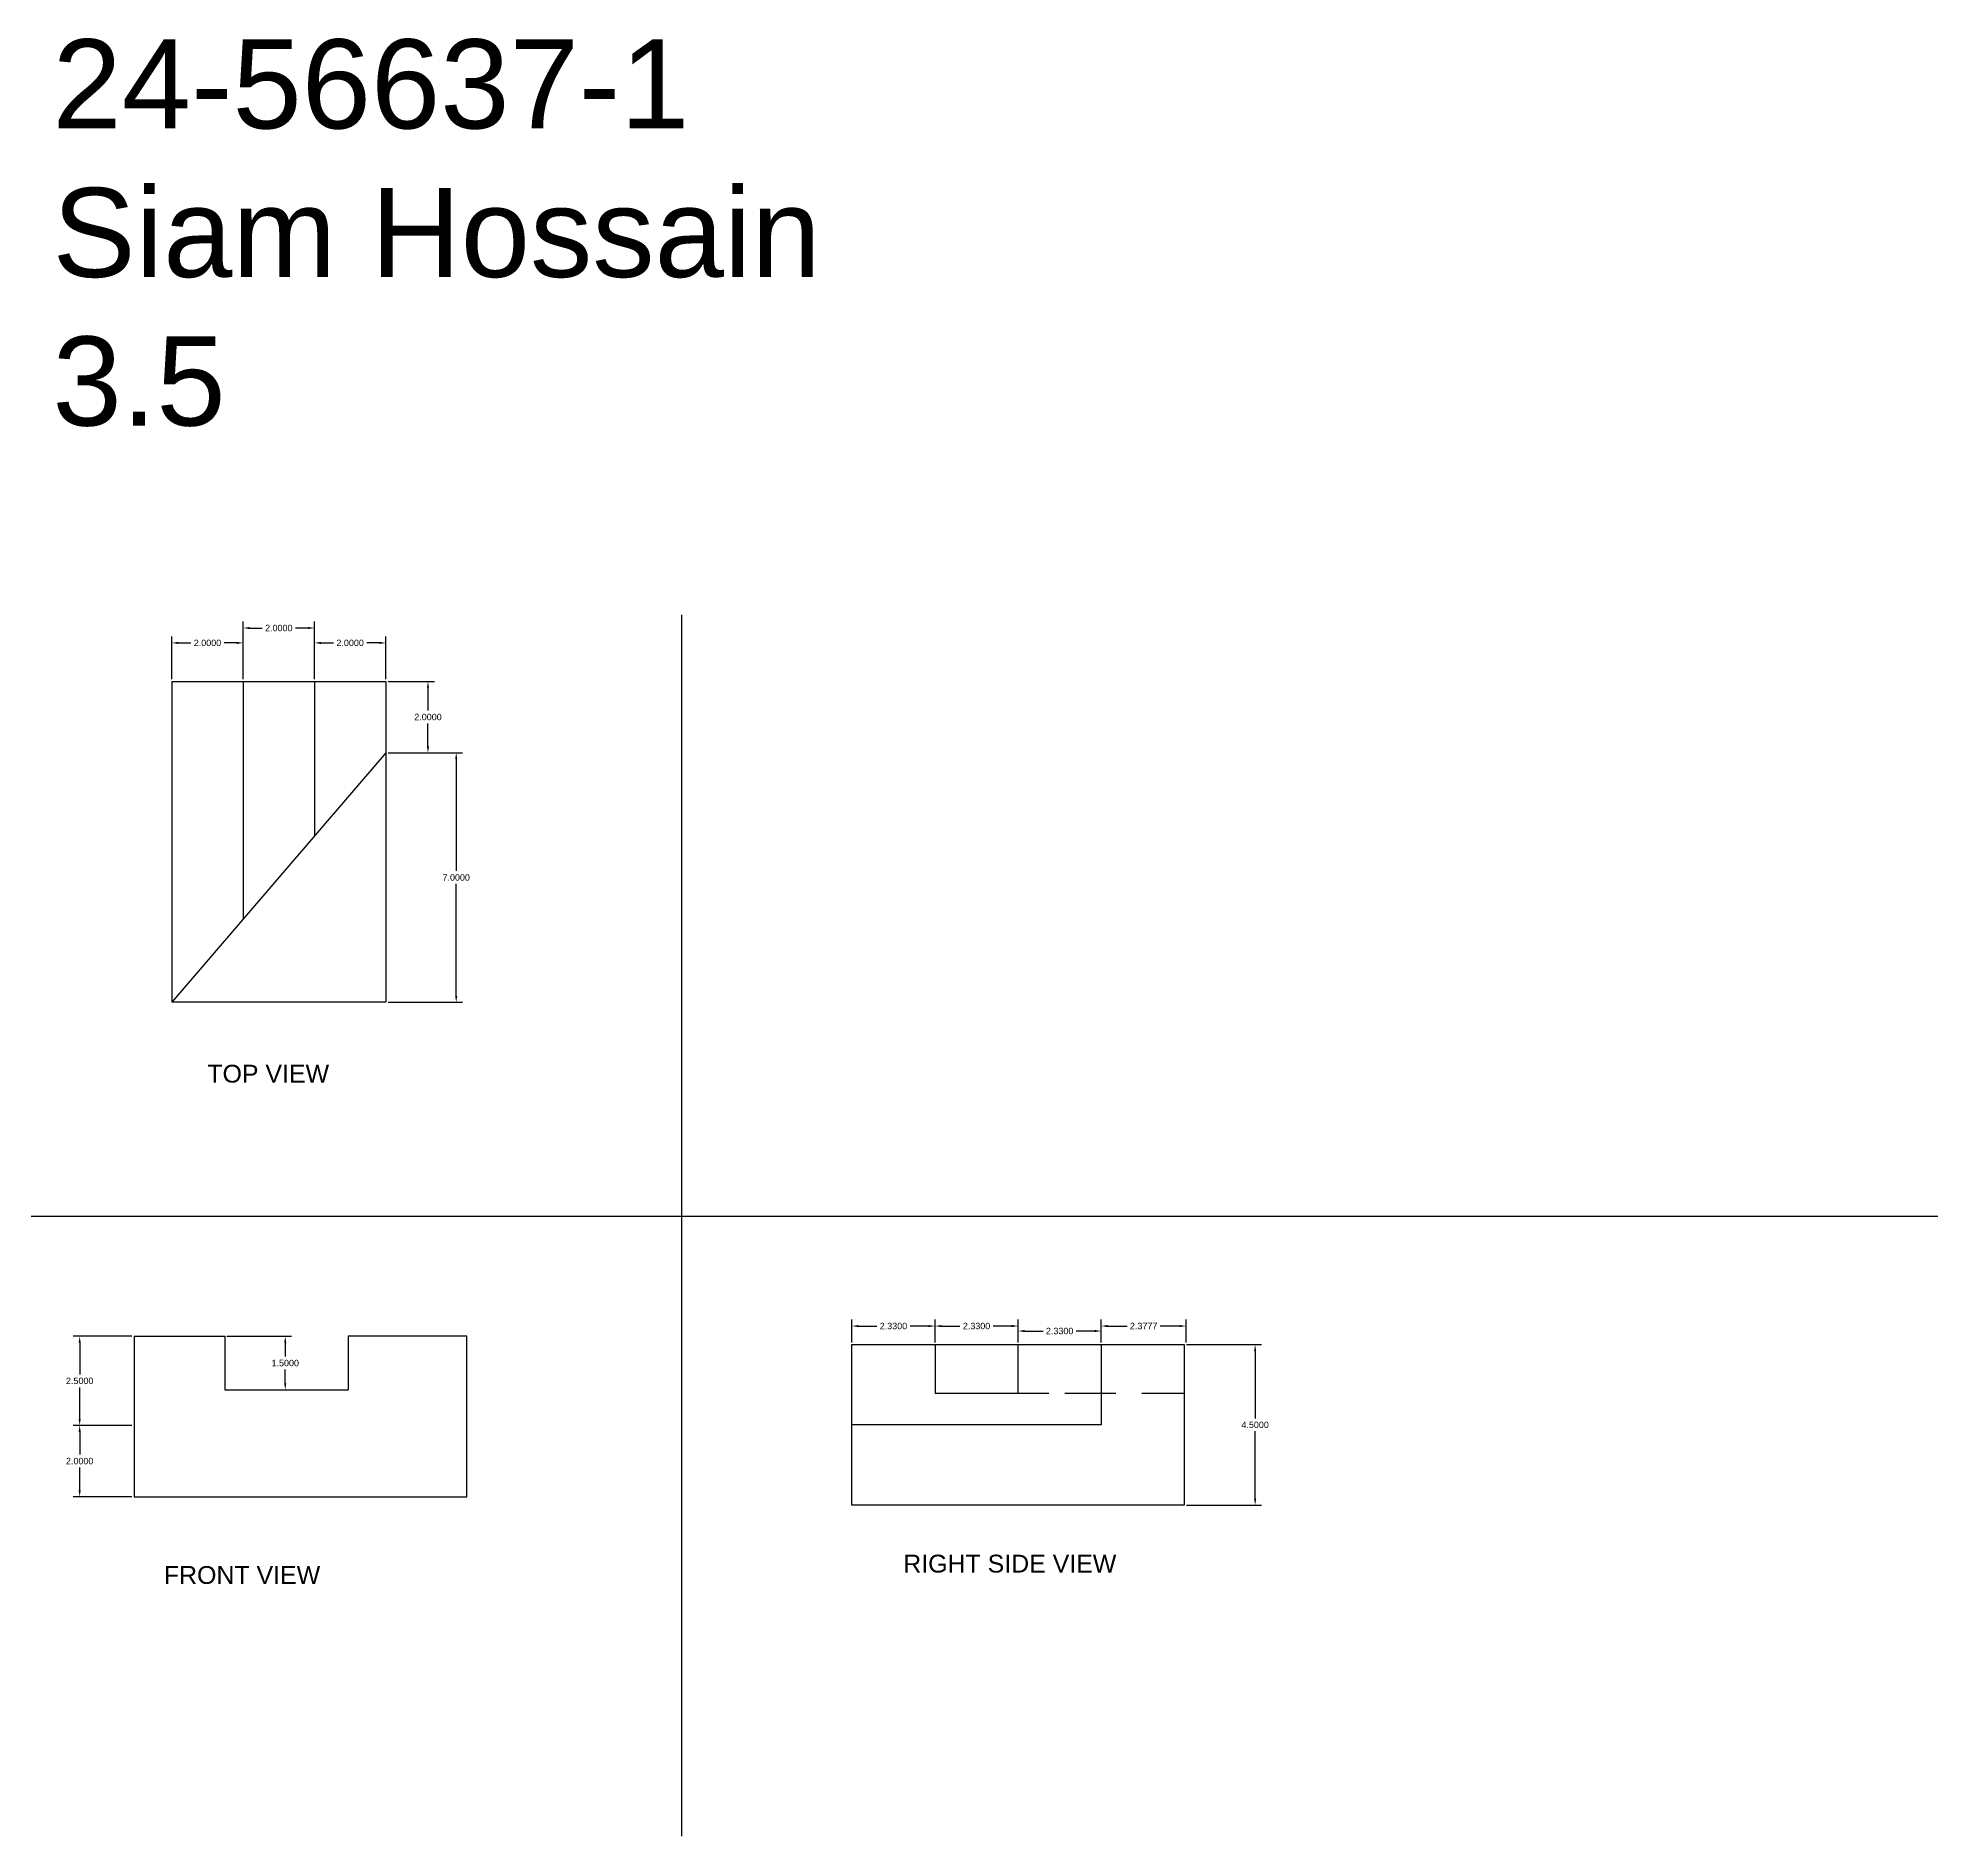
# Model space of a CAD drawing. Header units: millimetres. Extents: x 2885.3 to 2973, y 2149.1 to 2199.5.
# Drawn here: x 2919.7 to 2973, y 2149.1 to 2199.5 of the extents above; entities that cross this region are included whole.
import ezdxf

# ---------------------------------------------------------------- set-up
doc = ezdxf.new("R2010")
doc.units = ezdxf.units.MM
doc.styles.get("Standard").update_dxf_attribs({"font": 'Arial.ttf'})
doc.dimstyles.get("Standard").update_dxf_attribs({"dimtxt": 0.18, "dimasz": 0.18, "dimexe": 0.18, "dimexo": 0.0625, "dimgap": 0.09, "dimtad": 0, "dimtih": 1, "dimtoh": 1, "dimdec": 4, "dimzin": 0, "dimdsep": 46, "dimtxsty": 'Standard', "dimcen": 0.09, "dimadec": 0, "dimazin": 0, "dimtfac": 1, "dimtdec": 4, "dimtofl": 0, "dimtmove": 0, "dimatfit": 3, "dimfxl": 1, "dimtolj": 1, "dimtzin": 0, "dimarcsym": 0})

# ---------------------------------------------------------------- blocks, each defined once
blk = doc.blocks.new('*D2')
at = {"color": 0, "lineweight": -2, "transparency": 16777216}
for p, q in [((2923.466, 2181.557), (2923.466, 2182.754)), ((2925.466, 2181.557), (2925.466, 2182.754)), ((2923.646, 2182.574), (2924.001, 2182.574)), ((2925.286, 2182.574), (2924.931, 2182.574))]:
    blk.add_line(p, q, dxfattribs=at)
at = {"color": 0, "transparency": 16777216}
for points in [[(2923.646, 2182.604), (2923.646, 2182.544), (2923.466, 2182.574)], [(2925.286, 2182.604), (2925.286, 2182.544), (2925.466, 2182.574)]]:
    blk.add_solid(points, dxfattribs=at)
at = {"layer": 'Defpoints', "color": 0, "transparency": 16777216}
for p in [(2925.466, 2182.574), (2923.466, 2181.495), (2925.466, 2181.495)]:
    blk.add_point(p, dxfattribs=at)
at = {"color": 0, "transparency": 16777216, "insert": (2924.466, 2182.574), "char_height": 0.18, "attachment_point": 5}
blk.add_mtext('\\A1;2.0000', dxfattribs=at)
blk = doc.blocks.new('*D3')
at = {"color": 0, "lineweight": -2, "transparency": 16777216}
for p, q in [((2925.466, 2181.557), (2925.466, 2183.171)), ((2925.646, 2182.991), (2926.001, 2182.991)), ((2927.286, 2182.991), (2926.931, 2182.991)), ((2927.466, 2181.557), (2927.466, 2183.171))]:
    blk.add_line(p, q, dxfattribs=at)
at = {"color": 0, "transparency": 16777216}
for points in [[(2925.646, 2183.021), (2925.646, 2182.961), (2925.466, 2182.991)], [(2927.286, 2183.021), (2927.286, 2182.961), (2927.466, 2182.991)]]:
    blk.add_solid(points, dxfattribs=at)
at = {"layer": 'Defpoints', "color": 0, "transparency": 16777216}
for p in [(2927.466, 2182.991), (2925.466, 2181.495), (2927.466, 2181.495)]:
    blk.add_point(p, dxfattribs=at)
at = {"color": 0, "transparency": 16777216, "insert": (2926.466, 2182.991), "char_height": 0.18, "attachment_point": 5}
blk.add_mtext('\\A1;2.0000', dxfattribs=at)
blk = doc.blocks.new('*D4')
at = {"color": 0, "lineweight": -2, "transparency": 16777216}
for p, q in [((2927.466, 2181.557), (2927.466, 2182.754)), ((2929.466, 2181.557), (2929.466, 2182.754)), ((2927.646, 2182.574), (2928.001, 2182.574)), ((2929.286, 2182.574), (2928.931, 2182.574))]:
    blk.add_line(p, q, dxfattribs=at)
at = {"color": 0, "transparency": 16777216}
for points in [[(2927.646, 2182.604), (2927.646, 2182.544), (2927.466, 2182.574)], [(2929.286, 2182.604), (2929.286, 2182.544), (2929.466, 2182.574)]]:
    blk.add_solid(points, dxfattribs=at)
at = {"layer": 'Defpoints', "color": 0, "transparency": 16777216}
for p in [(2929.466, 2182.574), (2927.466, 2181.495), (2929.466, 2181.495)]:
    blk.add_point(p, dxfattribs=at)
at = {"color": 0, "transparency": 16777216, "insert": (2928.466, 2182.574), "char_height": 0.18, "attachment_point": 5}
blk.add_mtext('\\A1;2.0000', dxfattribs=at)
blk = doc.blocks.new('*D6')
at = {"color": 0, "lineweight": -2, "transparency": 16777216}
for p, q in [((2929.528, 2179.495), (2931.62, 2179.495)), ((2931.44, 2179.315), (2931.44, 2176.177)), ((2931.44, 2172.675), (2931.44, 2175.813)), ((2929.528, 2172.495), (2931.62, 2172.495))]:
    blk.add_line(p, q, dxfattribs=at)
at = {"color": 0, "transparency": 16777216}
for points in [[(2931.41, 2179.315), (2931.47, 2179.315), (2931.44, 2179.495)], [(2931.41, 2172.675), (2931.47, 2172.675), (2931.44, 2172.495)]]:
    blk.add_solid(points, dxfattribs=at)
at = {"layer": 'Defpoints', "color": 0, "transparency": 16777216}
for p in [(2929.466, 2179.495), (2929.466, 2172.495), (2931.44, 2172.495)]:
    blk.add_point(p, dxfattribs=at)
at = {"color": 0, "transparency": 16777216, "insert": (2931.44, 2175.995), "char_height": 0.18, "attachment_point": 5}
blk.add_mtext('\\A1;7.0000', dxfattribs=at)
blk = doc.blocks.new('*D7')
at = {"color": 0, "lineweight": -2, "transparency": 16777216}
for p, q in [((2925.012, 2163.125), (2926.826, 2163.125)), ((2926.646, 2162.945), (2926.646, 2162.557)), ((2926.646, 2161.805), (2926.646, 2162.193)), ((2925.012, 2161.625), (2926.826, 2161.625))]:
    blk.add_line(p, q, dxfattribs=at)
at = {"color": 0, "transparency": 16777216}
for points in [[(2926.616, 2162.945), (2926.676, 2162.945), (2926.646, 2163.125)], [(2926.616, 2161.805), (2926.676, 2161.805), (2926.646, 2161.625)]]:
    blk.add_solid(points, dxfattribs=at)
at = {"layer": 'Defpoints', "color": 0, "transparency": 16777216}
for p in [(2924.95, 2163.125), (2924.95, 2161.625), (2926.646, 2161.625)]:
    blk.add_point(p, dxfattribs=at)
at = {"color": 0, "transparency": 16777216, "insert": (2926.646, 2162.375), "char_height": 0.18, "attachment_point": 5}
blk.add_mtext('\\A1;1.5000', dxfattribs=at)
blk = doc.blocks.new('*D8')
at = {"color": 0, "lineweight": -2, "transparency": 16777216}
for p, q in [((2922.345, 2163.125), (2920.702, 2163.125)), ((2920.882, 2162.945), (2920.882, 2162.057)), ((2920.882, 2160.805), (2920.882, 2161.693)), ((2922.345, 2160.625), (2920.702, 2160.625))]:
    blk.add_line(p, q, dxfattribs=at)
at = {"color": 0, "transparency": 16777216}
for points in [[(2920.852, 2162.945), (2920.912, 2162.945), (2920.882, 2163.125)], [(2920.852, 2160.805), (2920.912, 2160.805), (2920.882, 2160.625)]]:
    blk.add_solid(points, dxfattribs=at)
at = {"layer": 'Defpoints', "color": 0, "transparency": 16777216}
for p in [(2922.408, 2163.125), (2920.882, 2160.625), (2922.408, 2160.625)]:
    blk.add_point(p, dxfattribs=at)
at = {"color": 0, "transparency": 16777216, "insert": (2920.882, 2161.875), "char_height": 0.18, "attachment_point": 5}
blk.add_mtext('\\A1;2.5000', dxfattribs=at)
blk = doc.blocks.new('*D9')
at = {"color": 0, "lineweight": -2, "transparency": 16777216}
for p, q in [((2922.345, 2160.625), (2920.702, 2160.625)), ((2920.882, 2160.445), (2920.882, 2159.807)), ((2920.882, 2158.805), (2920.882, 2159.443)), ((2922.345, 2158.625), (2920.702, 2158.625))]:
    blk.add_line(p, q, dxfattribs=at)
at = {"color": 0, "transparency": 16777216}
for points in [[(2920.852, 2160.445), (2920.912, 2160.445), (2920.882, 2160.625)], [(2920.852, 2158.805), (2920.912, 2158.805), (2920.882, 2158.625)]]:
    blk.add_solid(points, dxfattribs=at)
at = {"layer": 'Defpoints', "color": 0, "transparency": 16777216}
for p in [(2922.408, 2160.625), (2920.882, 2158.625), (2922.408, 2158.625)]:
    blk.add_point(p, dxfattribs=at)
at = {"color": 0, "transparency": 16777216, "insert": (2920.882, 2159.625), "char_height": 0.18, "attachment_point": 5}
blk.add_mtext('\\A1;2.0000', dxfattribs=at)
blk = doc.blocks.new('*D10')
at = {"color": 0, "lineweight": -2, "transparency": 16777216}
for p, q in [((2942.535, 2162.954), (2942.535, 2163.593)), ((2944.865, 2162.954), (2944.865, 2163.593)), ((2942.715, 2163.413), (2943.235, 2163.413)), ((2944.685, 2163.413), (2944.165, 2163.413))]:
    blk.add_line(p, q, dxfattribs=at)
at = {"color": 0, "transparency": 16777216}
for points in [[(2942.715, 2163.443), (2942.715, 2163.383), (2942.535, 2163.413)], [(2944.685, 2163.443), (2944.685, 2163.383), (2944.865, 2163.413)]]:
    blk.add_solid(points, dxfattribs=at)
at = {"layer": 'Defpoints', "color": 0, "transparency": 16777216}
for p in [(2944.865, 2163.413), (2942.535, 2162.891), (2944.865, 2162.891)]:
    blk.add_point(p, dxfattribs=at)
at = {"color": 0, "transparency": 16777216, "insert": (2943.7, 2163.413), "char_height": 0.18, "attachment_point": 5}
blk.add_mtext('\\A1;2.3300', dxfattribs=at)
blk = doc.blocks.new('*D11')
at = {"color": 0, "lineweight": -2, "transparency": 16777216}
for p, q in [((2944.865, 2162.954), (2944.865, 2163.593)), ((2947.195, 2162.954), (2947.195, 2163.593)), ((2945.045, 2163.413), (2945.565, 2163.413)), ((2947.015, 2163.413), (2946.495, 2163.413))]:
    blk.add_line(p, q, dxfattribs=at)
at = {"color": 0, "transparency": 16777216}
for points in [[(2945.045, 2163.443), (2945.045, 2163.383), (2944.865, 2163.413)], [(2947.015, 2163.443), (2947.015, 2163.383), (2947.195, 2163.413)]]:
    blk.add_solid(points, dxfattribs=at)
at = {"layer": 'Defpoints', "color": 0, "transparency": 16777216}
for p in [(2947.195, 2163.413), (2944.865, 2162.891), (2947.195, 2162.891)]:
    blk.add_point(p, dxfattribs=at)
at = {"color": 0, "transparency": 16777216, "insert": (2946.03, 2163.413), "char_height": 0.18, "attachment_point": 5}
blk.add_mtext('\\A1;2.3300', dxfattribs=at)
blk = doc.blocks.new('*D12')
at = {"color": 0, "lineweight": -2, "transparency": 16777216}
for p, q in [((2947.195, 2162.954), (2947.195, 2163.453)), ((2947.375, 2163.273), (2947.895, 2163.273)), ((2949.345, 2163.273), (2948.825, 2163.273)), ((2949.525, 2162.954), (2949.525, 2163.453))]:
    blk.add_line(p, q, dxfattribs=at)
at = {"color": 0, "transparency": 16777216}
for points in [[(2947.375, 2163.303), (2947.375, 2163.243), (2947.195, 2163.273)], [(2949.345, 2163.303), (2949.345, 2163.243), (2949.525, 2163.273)]]:
    blk.add_solid(points, dxfattribs=at)
at = {"layer": 'Defpoints', "color": 0, "transparency": 16777216}
for p in [(2949.525, 2163.273), (2947.195, 2162.891), (2949.525, 2162.891)]:
    blk.add_point(p, dxfattribs=at)
at = {"color": 0, "transparency": 16777216, "insert": (2948.36, 2163.273), "char_height": 0.18, "attachment_point": 5}
blk.add_mtext('\\A1;2.3300', dxfattribs=at)
blk = doc.blocks.new('*D13')
at = {"color": 0, "lineweight": -2, "transparency": 16777216}
for p, q in [((2949.525, 2162.954), (2949.525, 2163.593)), ((2951.903, 2162.954), (2951.903, 2163.593)), ((2949.705, 2163.413), (2950.249, 2163.413)), ((2951.723, 2163.413), (2951.179, 2163.413))]:
    blk.add_line(p, q, dxfattribs=at)
at = {"color": 0, "transparency": 16777216}
for points in [[(2949.705, 2163.443), (2949.705, 2163.383), (2949.525, 2163.413)], [(2951.723, 2163.443), (2951.723, 2163.383), (2951.903, 2163.413)]]:
    blk.add_solid(points, dxfattribs=at)
at = {"layer": 'Defpoints', "color": 0, "transparency": 16777216}
for p in [(2951.903, 2163.413), (2949.525, 2162.891), (2951.903, 2162.891)]:
    blk.add_point(p, dxfattribs=at)
at = {"color": 0, "transparency": 16777216, "insert": (2950.714, 2163.413), "char_height": 0.18, "attachment_point": 5}
blk.add_mtext('\\A1;2.3777', dxfattribs=at)
blk = doc.blocks.new('*D14')
at = {"color": 0, "lineweight": -2, "transparency": 16777216}
for p, q in [((2951.918, 2162.891), (2954.021, 2162.891)), ((2953.841, 2162.711), (2953.841, 2160.823)), ((2953.841, 2158.571), (2953.841, 2160.46)), ((2951.918, 2158.391), (2954.021, 2158.391))]:
    blk.add_line(p, q, dxfattribs=at)
at = {"color": 0, "transparency": 16777216}
for points in [[(2953.811, 2162.711), (2953.871, 2162.711), (2953.841, 2162.891)], [(2953.811, 2158.571), (2953.871, 2158.571), (2953.841, 2158.391)]]:
    blk.add_solid(points, dxfattribs=at)
at = {"layer": 'Defpoints', "color": 0, "transparency": 16777216}
for p in [(2951.855, 2162.891), (2951.855, 2158.391), (2953.841, 2158.391)]:
    blk.add_point(p, dxfattribs=at)
at = {"color": 0, "transparency": 16777216, "insert": (2953.841, 2160.641), "char_height": 0.18, "attachment_point": 5}
blk.add_mtext('\\A1;4.5000', dxfattribs=at)
blk = doc.blocks.new('*D15')
at = {"color": 0, "lineweight": -2, "transparency": 16777216}
for p, q in [((2929.528, 2181.495), (2930.828, 2181.495)), ((2930.648, 2181.315), (2930.648, 2180.677)), ((2930.648, 2179.675), (2930.648, 2180.313)), ((2929.528, 2179.495), (2930.828, 2179.495))]:
    blk.add_line(p, q, dxfattribs=at)
at = {"color": 0, "transparency": 16777216}
for points in [[(2930.618, 2181.315), (2930.678, 2181.315), (2930.648, 2181.495)], [(2930.618, 2179.675), (2930.678, 2179.675), (2930.648, 2179.495)]]:
    blk.add_solid(points, dxfattribs=at)
at = {"layer": 'Defpoints', "color": 0, "transparency": 16777216}
for p in [(2929.466, 2181.495), (2929.466, 2179.495), (2930.648, 2179.495)]:
    blk.add_point(p, dxfattribs=at)
at = {"color": 0, "transparency": 16777216, "insert": (2930.648, 2180.495), "char_height": 0.18, "attachment_point": 5}
blk.add_mtext('\\A1;2.0000', dxfattribs=at)

msp = doc.modelspace()

# ---------------------------------------------------------------- linework, layer by layer
for p, q in [((2937.7565, 2183.36348), (2937.7565, 2149.10895)), ((2923.46593, 2181.49497), (2923.46593, 2172.49497)), ((2923.46593, 2181.49497), (2925.46593, 2181.49497)), ((2925.46593, 2181.49497), (2927.46593, 2181.49497)), ((2925.46593, 2181.49497), (2925.46593, 2174.8283)), ((2927.46593, 2181.49497), (2929.46593, 2181.49497)), ((2927.46593, 2181.49497), (2927.46593, 2177.16163)), ((2929.46593, 2181.49497), (2929.46593, 2179.49497)), ((2929.46593, 2179.49497), (2923.46593, 2172.49497)), ((2929.46593, 2179.49497), (2929.46593, 2172.49497)), ((2929.46593, 2172.49497), (2923.46593, 2172.49497)), ((2885.28033, 2166.4991), (2972.98837, 2166.4991)), ((2922.40764, 2163.12512), (2922.40764, 2160.62512)), ((2922.40764, 2163.12512), (2924.94966, 2163.12512)), ((2924.94966, 2163.12512), (2924.94966, 2161.62512)), ((2929.40764, 2163.12512), (2928.40764, 2163.12512)), ((2928.40764, 2163.12512), (2928.40764, 2161.62512)), ((2931.73764, 2163.12512), (2929.40764, 2163.12512)), ((2931.73764, 2160.62512), (2931.73764, 2163.12512)), ((2942.53529, 2162.89143), (2944.86529, 2162.89143)), ((2942.53529, 2158.39143), (2942.53529, 2162.89143)), ((2944.86529, 2162.89143), (2947.19529, 2162.89143)), ((2944.86529, 2162.89143), (2944.86529, 2161.53241)), ((2947.19529, 2162.89143), (2949.52529, 2162.89143)), ((2947.19529, 2161.53241), (2947.19529, 2162.89143)), ((2949.52529, 2162.89143), (2951.85529, 2162.89143)), ((2949.52529, 2162.89143), (2949.52529, 2160.64143)), ((2951.85529, 2162.89143), (2951.85529, 2158.39143)), ((2924.94966, 2161.62512), (2928.40764, 2161.62512)), ((2944.86529, 2161.53241), (2947.19529, 2161.53241)), ((2947.19529, 2161.53241), (2948.05854, 2161.53241)), ((2948.50745, 2161.53241), (2949.93477, 2161.53241)), ((2950.65995, 2161.53241), (2951.85529, 2161.53241)), ((2922.40764, 2160.62512), (2922.40764, 2158.62512)), ((2931.73764, 2158.62512), (2931.73764, 2160.62512)), ((2949.52529, 2160.64143), (2942.53529, 2160.64143)), ((2922.40764, 2158.62512), (2931.73764, 2158.62512)), ((2951.85529, 2158.39143), (2942.53529, 2158.39143))]:
    msp.add_line(p, q)

# ---------------------------------------------------------------- texts
at = {"attachment_point": 1}
for s, width, insert, char_height in [('24-56637-1\\PSiam Hossain\\P3.5', 27.4407633, (2920.11966, 2199.50427), 2.5), ('^ITOP VIEW', 9.1826149, (2922.46097, 2170.74143), 0.5), ('FRONT VIEW', 8.5318784, (2923.24262, 2156.68028), 0.5), ('RIGHT SIDE VIEW', 8.0534567, (2943.97429, 2156.99907), 0.5)]:
    msp.add_mtext_dynamic_manual_height_columns(s, width=width, gutter_width=12.5, heights=[0], dxfattribs=dict(at, insert=insert, char_height=char_height))

# ---------------------------------------------------------------- dimensions: what is measured, and where the dimension line sits
for base, p1, p2, picture, middle in [((2925.46593, 2182.57392), (2923.46593, 2181.49497), (2925.46593, 2181.49497), '*D2', (2924.46593, 2182.57392)), ((2927.46593, 2182.99058), (2925.46593, 2181.49497), (2927.46593, 2181.49497), '*D3', (2926.46593, 2182.99058)), ((2929.46593, 2182.57392), (2927.46593, 2181.49497), (2929.46593, 2181.49497), '*D4', (2928.46593, 2182.57392)), ((2944.86529, 2163.41276), (2942.53529, 2162.89143), (2944.86529, 2162.89143), '*D10', (2943.70029, 2163.41276)), ((2947.19529, 2163.41276), (2944.86529, 2162.89143), (2947.19529, 2162.89143), '*D11', (2946.03029, 2163.41276)), ((2951.90303, 2163.41276), (2949.52529, 2162.89143), (2951.90303, 2162.89143), '*D13', (2950.71416, 2163.41276)), ((2949.52529, 2163.27298), (2947.19529, 2162.89143), (2949.52529, 2162.89143), '*D12', (2948.36029, 2163.27298))]:
    dim = msp.add_linear_dim(base=base, p1=p1, p2=p2, dimstyle='Standard')
    dim.commit()
    dim.dimension.update_dxf_attribs({"geometry": picture, "text_midpoint": middle})
for base, p1, p2, picture, middle in [((2930.64764, 2179.49497), (2929.46593, 2181.49497), (2929.46593, 2179.49497), '*D15', (2930.64764, 2180.49497)), ((2931.43956, 2172.49497), (2929.46593, 2179.49497), (2929.46593, 2172.49497), '*D6', (2931.43956, 2175.99497)), ((2920.88191, 2160.62512), (2922.40764, 2163.12512), (2922.40764, 2160.62512), '*D8', (2920.88191, 2161.87512)), ((2926.64602, 2161.62512), (2924.94966, 2163.12512), (2924.94966, 2161.62512), '*D7', (2926.64602, 2162.37512)), ((2953.84083, 2158.39143), (2951.85529, 2162.89143), (2951.85529, 2158.39143), '*D14', (2953.84083, 2160.64143)), ((2920.88191, 2158.62512), (2922.40764, 2160.62512), (2922.40764, 2158.62512), '*D9', (2920.88191, 2159.62512))]:
    dim = msp.add_linear_dim(base=base, p1=p1, p2=p2, angle=90, dimstyle='Standard')
    dim.commit()
    dim.dimension.update_dxf_attribs({"geometry": picture, "text_midpoint": middle})

doc.saveas('drawing.dxf')
